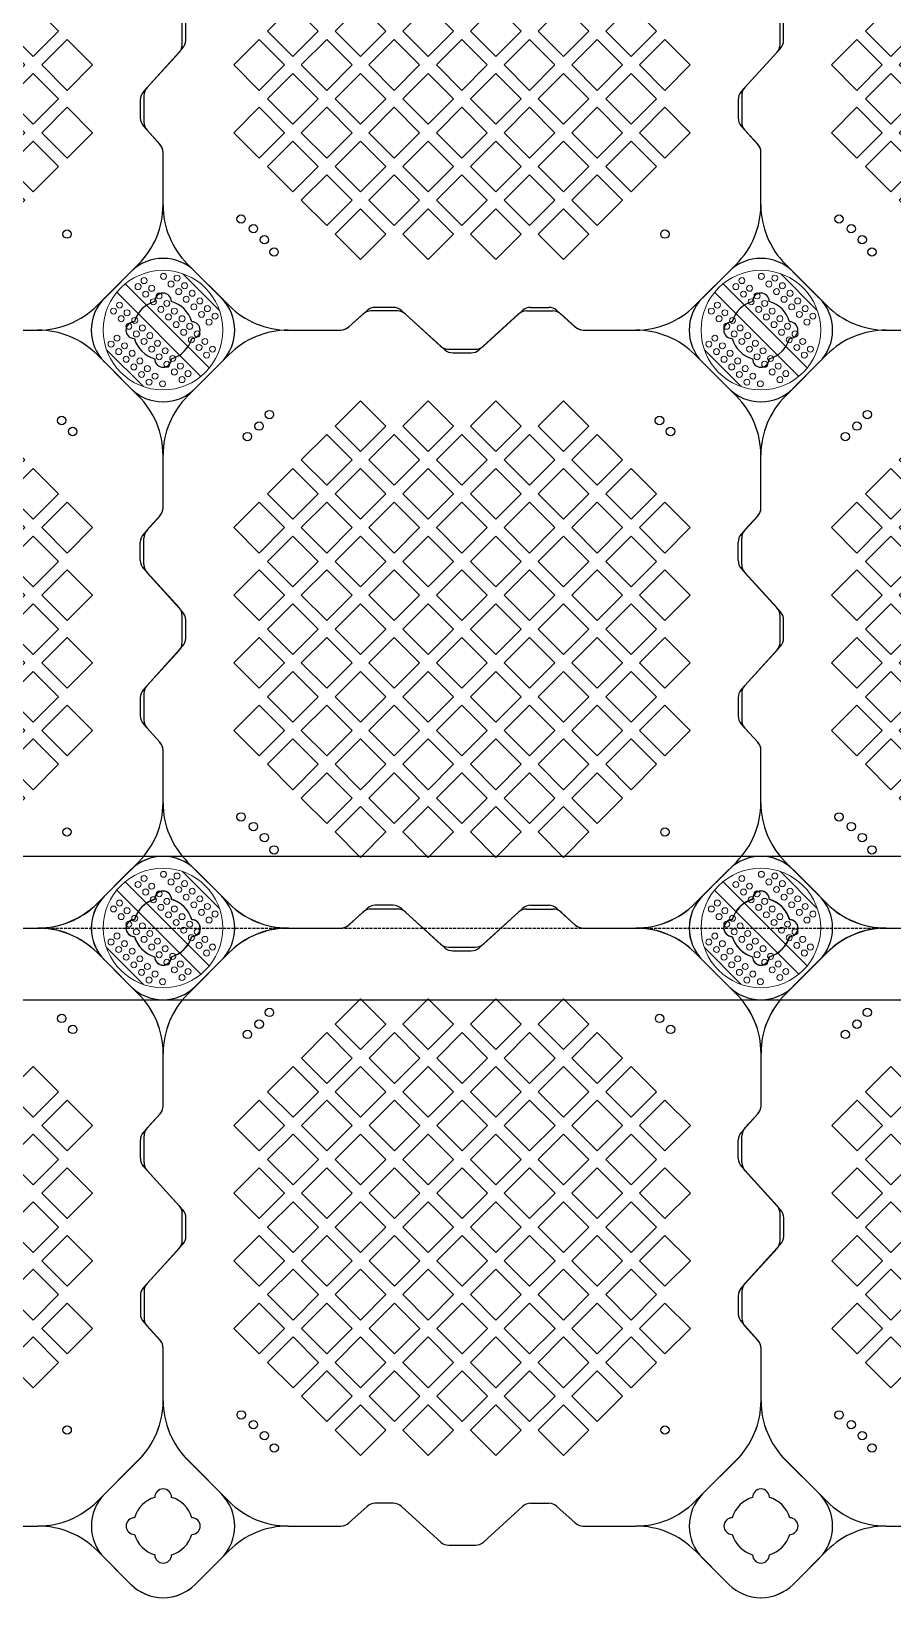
# Model space of a CAD drawing. Header units: millimetres. Extents: x -1612139 to -1260738, y 1141106 to 1536160.
# Drawn here: x -1423250 to -1422530, y 1157087 to 1158397 of the extents above; entities that cross this region are included whole.
import ezdxf

# ---------------------------------------------------------------- set-up
doc = ezdxf.new("R2010")
doc.units = ezdxf.units.MM
doc.header["$LTSCALE"] = 10
doc.linetypes.add('-6_350_HOLE$0$DASH', pattern=[0.35, 0.25, -0.1])
doc.layers.get('0').update_dxf_attribs({"linetype": 'CONTINUOUS'})
doc.layers.add('2维浮筒', color=150, linetype='CONTINUOUS', lineweight=9)
doc.layers.add('苗木图例', color=116, linetype='CONTINUOUS', lineweight=15)
doc.layers.add('面板', color=253, linetype='CONTINUOUS')

# ---------------------------------------------------------------- blocks, each defined once
blk = doc.blocks.new('旗华浮筒')
at = {"layer": '面板'}
for p, q in [((-548.8, 526.9), (-526.9, 548.8)), ((-473.2, 548.8), (-444.8, 520.5)), ((-26.8, 548.8), (-55.2, 520.5)), ((26.9, 548.8), (48.8, 526.9)), ((-332.9, 513.4), (-344.7, 502.6)), ((-303.9, 516), (-326.1, 516)), ((-297.1, 513.4), (-264.4, 483.6)), ((-202.9, 513.4), (-235.6, 483.6)), ((-196.1, 516), (-173.9, 516)), ((-167.1, 513.4), (-155.3, 502.6)), ((-395.4, 500), (-351.5, 500)), ((-148.5, 500), (-104.7, 500)), ((-548.8, 473.2), (-520.5, 444.8)), ((-479.5, 444.8), (-444.8, 479.5)), ((-257.6, 481), (-242.4, 481)), ((-20.5, 444.8), (-55.2, 479.5)), ((48.8, 473.2), (20.5, 444.8)), ((-500, 351.5), (-500, 395.4)), ((0, 351.3), (0, 395.4)), ((-513.4, 332.9), (-502.6, 344.7)), ((-16.4, 329.4), (-2.6, 344.5)), ((-516, 303.9), (-516, 326.1)), ((-19, 307.4), (-19, 322.6)), ((-513.4, 297.1), (-483.6, 264.4)), ((-16.4, 300.6), (13.4, 267.9)), ((-481, 242.4), (-481, 257.6)), ((16, 238.9), (16, 261.1)), ((-513.4, 202.9), (-483.6, 235.6)), ((-16.4, 199.4), (13.4, 232.1)), ((-516, 196.1), (-516, 173.9)), ((-19, 192.6), (-19, 177.4)), ((-16.4, 170.6), (-2.6, 155.5)), ((-513.4, 167.1), (-502.6, 155.3)), ((-500, 104.7), (-500, 148.5)), ((0, 104.7), (0, 148.7)), ((-548.8, 26.8), (-520.5, 55.2)), ((-444.8, 20.5), (-479.5, 55.2)), ((-55.2, 20.5), (-20.5, 55.2)), ((48.8, 26.8), (20.5, 55.2)), ((-329.4, 16.4), (-344.5, 2.6)), ((-307.4, 19), (-322.6, 19)), ((-300.6, 16.4), (-267.9, -13.4)), ((-199.4, 16.4), (-232.1, -13.4)), ((-192.6, 19), (-177.4, 19)), ((-170.6, 16.4), (-155.5, 2.6)), ((-395.4, 0), (-351.3, 0)), ((-148.7, 0), (-104.7, 0)), ((-473.2, -48.8), (-444.8, -20.5)), ((-261.1, -16), (-238.9, -16)), ((-26.8, -48.8), (-55.2, -20.5)), ((-526.9, -48.8), (-548.8, -26.9)), ((48.8, -26.9), (26.9, -48.8))]:
    blk.add_line(p, q, dxfattribs=at)
for points in [[(-334.9, 398.5), (-313.6, 419.7), (-334.9, 440.9), (-356.1, 419.7)], [(-278.3, 398.5), (-257.1, 419.7), (-278.3, 440.9), (-299.5, 419.7)], [(-221.7, 398.5), (-200.5, 419.7), (-221.7, 440.9), (-242.9, 419.7)], [(-165.1, 398.5), (-143.9, 419.7), (-165.1, 440.9), (-186.4, 419.7)], [(-363.1, 370.2), (-341.9, 391.4), (-363.1, 412.6), (-384.4, 391.4)], [(-306.6, 370.2), (-285.4, 391.4), (-306.6, 412.6), (-327.8, 391.4)], [(-250, 370.2), (-228.8, 391.4), (-250, 412.6), (-271.2, 391.4)], [(-193.4, 370.2), (-172.2, 391.4), (-193.4, 412.6), (-214.6, 391.4)], [(-136.9, 370.2), (-115.6, 391.4), (-136.9, 412.6), (-158.1, 391.4)], [(-391.4, 341.9), (-370.2, 363.1), (-391.4, 384.4), (-412.6, 363.1)], [(-334.9, 341.9), (-313.6, 363.1), (-334.9, 384.4), (-356.1, 363.1)], [(-278.3, 341.9), (-257.1, 363.1), (-278.3, 384.4), (-299.5, 363.1)], [(-221.7, 341.9), (-200.5, 363.1), (-221.7, 384.4), (-242.9, 363.1)], [(-165.1, 341.9), (-143.9, 363.1), (-165.1, 384.4), (-186.4, 363.1)], [(-108.6, 341.9), (-87.4, 363.1), (-108.6, 384.4), (-129.8, 363.1)], [(-419.7, 313.6), (-398.5, 334.9), (-419.7, 356.1), (-440.9, 334.9)], [(-363.1, 313.6), (-341.9, 334.9), (-363.1, 356.1), (-384.4, 334.9)], [(-306.6, 313.6), (-285.4, 334.9), (-306.6, 356.1), (-327.8, 334.9)], [(-250, 313.6), (-228.8, 334.9), (-250, 356.1), (-271.2, 334.9)], [(-193.4, 313.6), (-172.2, 334.9), (-193.4, 356.1), (-214.6, 334.9)], [(-136.9, 313.6), (-115.6, 334.9), (-136.9, 356.1), (-158.1, 334.9)], [(-80.3, 313.6), (-59.1, 334.9), (-80.3, 356.1), (-101.5, 334.9)], [(-391.4, 285.4), (-370.2, 306.6), (-391.4, 327.8), (-412.6, 306.6)], [(-334.9, 285.4), (-313.6, 306.6), (-334.9, 327.8), (-356.1, 306.6)], [(-278.3, 285.4), (-257.1, 306.6), (-278.3, 327.8), (-299.5, 306.6)], [(-221.7, 285.4), (-200.5, 306.6), (-221.7, 327.8), (-242.9, 306.6)], [(-165.1, 285.4), (-143.9, 306.6), (-165.1, 327.8), (-186.4, 306.6)], [(-108.6, 285.4), (-87.4, 306.6), (-108.6, 327.8), (-129.8, 306.6)], [(-419.7, 257.1), (-398.5, 278.3), (-419.7, 299.5), (-440.9, 278.3)], [(-363.1, 257.1), (-341.9, 278.3), (-363.1, 299.5), (-384.4, 278.3)], [(-306.6, 257.1), (-285.4, 278.3), (-306.6, 299.5), (-327.8, 278.3)], [(-250, 257.1), (-228.8, 278.3), (-250, 299.5), (-271.2, 278.3)], [(-193.4, 257.1), (-172.2, 278.3), (-193.4, 299.5), (-214.6, 278.3)], [(-136.9, 257.1), (-115.6, 278.3), (-136.9, 299.5), (-158.1, 278.3)], [(-80.3, 257.1), (-59.1, 278.3), (-80.3, 299.5), (-101.5, 278.3)], [(-391.4, 228.8), (-370.2, 250), (-391.4, 271.2), (-412.6, 250)], [(-334.9, 228.8), (-313.6, 250), (-334.9, 271.2), (-356.1, 250)], [(-278.3, 228.8), (-257.1, 250), (-278.3, 271.2), (-299.5, 250)], [(-221.7, 228.8), (-200.5, 250), (-221.7, 271.2), (-242.9, 250)], [(-165.1, 228.8), (-143.9, 250), (-165.1, 271.2), (-186.4, 250)], [(-108.6, 228.8), (-87.4, 250), (-108.6, 271.2), (-129.8, 250)], [(-419.7, 200.5), (-398.5, 221.7), (-419.7, 242.9), (-440.9, 221.7)], [(-363.1, 200.5), (-341.9, 221.7), (-363.1, 242.9), (-384.4, 221.7)], [(-306.6, 200.5), (-285.4, 221.7), (-306.6, 242.9), (-327.8, 221.7)], [(-250, 200.5), (-228.8, 221.7), (-250, 242.9), (-271.2, 221.7)], [(-193.4, 200.5), (-172.2, 221.7), (-193.4, 242.9), (-214.6, 221.7)], [(-136.9, 200.5), (-115.6, 221.7), (-136.9, 242.9), (-158.1, 221.7)], [(-80.3, 200.5), (-59.1, 221.7), (-80.3, 242.9), (-101.5, 221.7)], [(-391.4, 172.2), (-370.2, 193.4), (-391.4, 214.6), (-412.6, 193.4)], [(-334.9, 172.2), (-313.6, 193.4), (-334.9, 214.6), (-356.1, 193.4)], [(-278.3, 172.2), (-257.1, 193.4), (-278.3, 214.6), (-299.5, 193.4)], [(-221.7, 172.2), (-200.5, 193.4), (-221.7, 214.6), (-242.9, 193.4)], [(-165.1, 172.2), (-143.9, 193.4), (-165.1, 214.6), (-186.4, 193.4)], [(-108.6, 172.2), (-87.4, 193.4), (-108.6, 214.6), (-129.8, 193.4)], [(-419.7, 143.9), (-398.5, 165.1), (-419.7, 186.4), (-440.9, 165.1)], [(-363.1, 143.9), (-341.9, 165.1), (-363.1, 186.4), (-384.4, 165.1)], [(-306.6, 143.9), (-285.4, 165.1), (-306.6, 186.4), (-327.8, 165.1)], [(-250, 143.9), (-228.8, 165.1), (-250, 186.4), (-271.2, 165.1)], [(-193.4, 143.9), (-172.2, 165.1), (-193.4, 186.4), (-214.6, 165.1)], [(-136.9, 143.9), (-115.6, 165.1), (-136.9, 186.4), (-158.1, 165.1)], [(-80.3, 143.9), (-59.1, 165.1), (-80.3, 186.4), (-101.5, 165.1)], [(-391.4, 115.6), (-370.2, 136.9), (-391.4, 158.1), (-412.6, 136.9)], [(-334.9, 115.6), (-313.6, 136.9), (-334.9, 158.1), (-356.1, 136.9)], [(-278.3, 115.6), (-257.1, 136.9), (-278.3, 158.1), (-299.5, 136.9)], [(-221.7, 115.6), (-200.5, 136.9), (-221.7, 158.1), (-242.9, 136.9)], [(-165.1, 115.6), (-143.9, 136.9), (-165.1, 158.1), (-186.4, 136.9)], [(-108.6, 115.6), (-87.4, 136.9), (-108.6, 158.1), (-129.8, 136.9)], [(-363.1, 87.4), (-341.9, 108.6), (-363.1, 129.8), (-384.4, 108.6)], [(-306.6, 87.4), (-285.4, 108.6), (-306.6, 129.8), (-327.8, 108.6)], [(-250, 87.4), (-228.8, 108.6), (-250, 129.8), (-271.2, 108.6)], [(-193.4, 87.4), (-172.2, 108.6), (-193.4, 129.8), (-214.6, 108.6)], [(-136.9, 87.4), (-115.6, 108.6), (-136.9, 129.8), (-158.1, 108.6)], [(-334.9, 59.1), (-313.6, 80.3), (-334.9, 101.5), (-356.1, 80.3)], [(-278.3, 59.1), (-257.1, 80.3), (-278.3, 101.5), (-299.5, 80.3)], [(-221.7, 59.1), (-200.5, 80.3), (-221.7, 101.5), (-242.9, 80.3)], [(-165.1, 59.1), (-143.9, 80.3), (-165.1, 101.5), (-186.4, 80.3)]]:
    blk.add_lwpolyline(points, close=True, dxfattribs=at)
for centre in [(-411, 429.4), (-419.7, 419.7), (-84.8, 424.4), (-429.4, 411), (-75.6, 415.2), (-434.7, 92.9), (-424.4, 84.8), (-415.2, 75.6), (-80.3, 80.3), (-407.1, 65.3)]:
    blk.add_circle(centre, 3.5, dxfattribs=at)
for centre, radius, start, end in [((-500, 522), 38, 45, 135), ((0, 522), 38, 45, 135), ((-522, 500), 38, 135, 225), ((-500, 500), 25, 106.2602, 163.7398), ((-500, 524), 7, 0, 180), ((-500, 500), 25, 16.2602, 73.7398), ((0, 500), 25, 106.2602, 163.7398), ((0, 524), 7, 0, 180), ((0, 500), 25, 16.2602, 73.7398), ((22, 500), 38, 315, 45), ((-395.3, 570), 70, 225, 270), ((-326.1, 506), 10, 90, 132.2737), ((-303.9, 506), 10, 47.7263, 90), ((-196.1, 506), 10, 90, 132.2737), ((-173.9, 506), 10, 47.7263, 90), ((-104.7, 570), 70, 270, 315), ((-524, 500), 7, 90, 270), ((-476, 500), 7, 270, 90), ((-395.3, 430), 70, 90, 135), ((-351.5, 510), 10, 270, 312.2737), ((-148.5, 510), 10, 227.7263, 270), ((-104.7, 430), 70, 45, 90), ((-24, 500), 7, 90, 270), ((24, 500), 7, 270, 90), ((-500, 500), 25, 196.2602, 253.7398), ((-500, 500), 25, 286.2602, 343.7398), ((0, 500), 25, 196.2602, 253.7398), ((0, 500), 25, 286.2602, 343.7398), ((-500, 476), 7, 180, 0), ((-257.6, 491), 10, 227.7263, 270), ((-242.4, 491), 10, 270, 312.2737), ((0, 476), 7, 180, 0), ((-570, 395.3), 70, 0, 45), ((-430, 395.3), 70, 135, 180), ((-70, 395.3), 70, 0, 45), ((70, 395.3), 70, 135, 180), ((-510, 351.5), 10, 317.7263, 0), ((-10, 351.3), 10, 317.7263, 0), ((-506, 326.1), 10, 137.7263, 180), ((-9, 322.6), 10, 137.7263, 180), ((-506, 303.9), 10, 180, 222.2737), ((-9, 307.4), 10, 180, 222.2737), ((-491, 257.6), 10, 0, 42.2737), ((6, 261.1), 10, 0, 42.2737), ((-491, 242.4), 10, 317.7263, 0), ((6, 238.9), 10, 317.7263, 0), ((-506, 196.1), 10, 137.7263, 180), ((-9, 192.6), 10, 137.7263, 180), ((-506, 173.9), 10, 180, 222.2737), ((-9, 177.4), 10, 180, 222.2737), ((-510, 148.5), 10, 0, 42.2737), ((-10, 148.7), 10, 0, 42.2737), ((-570, 104.7), 70, 315, 0), ((-430, 104.7), 70, 180, 225), ((-70, 104.7), 70, 315, 0), ((70, 104.7), 70, 180, 225), ((-522, 0), 38, 135, 225), ((-500, 24), 7, 0, 180), ((0, 24), 7, 0, 180), ((22, 0), 38, 315, 45), ((-500, 0), 25, 106.2602, 163.7398), ((-500, 0), 25, 16.2602, 73.7398), ((-395.3, 70), 70, 225, 270), ((-322.6, 9), 10, 90, 132.2737), ((-307.4, 9), 10, 47.7263, 90), ((-192.6, 9), 10, 90, 132.2737), ((-177.4, 9), 10, 47.7263, 90), ((-104.7, 70), 70, 270, 315), ((0, 0), 25, 106.2602, 163.7398), ((0, 0), 25, 16.2602, 73.7398), ((-524, 0), 7, 90, 270), ((-476, 0), 7, 270, 90), ((-395.3, -70), 70, 90, 135), ((-351.3, 10), 10, 270, 312.2737), ((-148.7, 10), 10, 227.7263, 270), ((-104.7, -70), 70, 45, 90), ((-24, 0), 7, 90, 270), ((24, 0), 7, 270, 90), ((-500, 0), 25, 196.2602, 253.7398), ((-500, 0), 25, 286.2602, 343.7398), ((0, 0), 25, 196.2602, 253.7398), ((0, 0), 25, 286.2602, 343.7398), ((-500, -24), 7, 180, 0), ((-261.1, -6), 10, 227.7263, 270), ((-238.9, -6), 10, 270, 312.2737), ((0, -24), 7, 180, 0), ((-500, -22), 38, 225, 315), ((0, -22), 38, 225, 315)]:
    blk.add_arc(centre, radius, start, end, dxfattribs=at)
blk = doc.blocks.new('getr')
at = {"layer": '面板'}
for p, q in [((48316.2, -33155), (48287.9, -33183.4)), ((48294.2, -33177), (48316.2, -33155)), ((48369.9, -33155), (48398.2, -33183.4)), ((48370, -33155), (48391.9, -33177)), ((48816.2, -33155), (48787.9, -33183.4)), ((48794.2, -33177), (48816.2, -33155)), ((48869.9, -33155), (48898.2, -33183.4)), ((48870, -33155), (48891.9, -33177)), ((48510.2, -33190.5), (48498.3, -33201.3)), ((48539.2, -33187.9), (48516.9, -33187.9)), ((48545.9, -33190.5), (48578.7, -33220.3)), ((48640.2, -33190.5), (48607.4, -33220.3)), ((48646.9, -33187.9), (48669.2, -33187.9)), ((48675.9, -33190.5), (48687.8, -33201.3)), ((48194.5, -33203.9), (48238.3, -33203.9)), ((48447.7, -33203.9), (48491.6, -33203.9)), ((48694.5, -33203.9), (48738.3, -33203.9)), ((48947.7, -33203.9), (48991.6, -33203.9)), ((48322.6, -33259.1), (48287.8, -33224.4)), ((48294.2, -33230.7), (48322.6, -33259)), ((48363.6, -33259.1), (48398.3, -33224.4)), ((48391.9, -33230.7), (48363.6, -33259)), ((48585.4, -33222.9), (48600.7, -33222.9)), ((48822.6, -33259.1), (48787.8, -33224.4)), ((48794.2, -33230.7), (48822.6, -33259)), ((48863.6, -33259.1), (48898.3, -33224.4)), ((48891.9, -33230.7), (48863.6, -33259)), ((48343.1, -33352.6), (48343.1, -33308.5)), ((48343.1, -33352.4), (48343.1, -33308.5)), ((48843.1, -33352.6), (48843.1, -33308.5)), ((48843.1, -33352.4), (48843.1, -33308.5)), ((48326.7, -33374.5), (48340.5, -33359.3)), ((48329.7, -33371), (48340.5, -33359.1)), ((48826.7, -33374.5), (48840.5, -33359.3)), ((48829.7, -33371), (48840.5, -33359.1)), ((48324.1, -33396.5), (48324.1, -33381.2)), ((48327.1, -33400), (48327.1, -33377.7)), ((48824.1, -33396.5), (48824.1, -33381.2)), ((48827.1, -33400), (48827.1, -33377.7)), ((48326.7, -33403.2), (48356.5, -33436)), ((48329.7, -33406.7), (48359.5, -33439.5)), ((48826.7, -33403.2), (48856.5, -33436)), ((48829.7, -33406.7), (48859.5, -33439.5)), ((48359.1, -33465), (48359.1, -33442.7)), ((48362.1, -33461.5), (48362.1, -33446.2)), ((48859.1, -33465), (48859.1, -33442.7)), ((48862.1, -33461.5), (48862.1, -33446.2)), ((48326.7, -33504.5), (48356.5, -33471.7)), ((48329.7, -33501), (48359.5, -33468.2)), ((48826.7, -33504.5), (48856.5, -33471.7)), ((48829.7, -33501), (48859.5, -33468.2)), ((48324.1, -33511.2), (48324.1, -33526.5)), ((48327.1, -33507.7), (48327.1, -33530)), ((48824.1, -33511.2), (48824.1, -33526.5)), ((48827.1, -33507.7), (48827.1, -33530)), ((48326.7, -33533.2), (48340.5, -33548.4)), ((48329.7, -33536.7), (48340.5, -33548.6)), ((48826.7, -33533.2), (48840.5, -33548.4)), ((48829.7, -33536.7), (48840.5, -33548.6)), ((48343.1, -33599.1), (48343.1, -33555.1)), ((48343.1, -33599.1), (48343.1, -33555.3)), ((48843.1, -33599.1), (48843.1, -33555.1)), ((48843.1, -33599.1), (48843.1, -33555.3)), ((48287.8, -33683.4), (48322.6, -33648.6)), ((48294.2, -33677), (48322.6, -33648.7)), ((48398.3, -33683.4), (48363.6, -33648.6)), ((48391.9, -33677), (48363.6, -33648.7)), ((48787.8, -33683.4), (48822.6, -33648.6)), ((48794.2, -33677), (48822.6, -33648.7)), ((48898.3, -33683.4), (48863.6, -33648.6)), ((48891.9, -33677), (48863.6, -33648.7)), ((48513.7, -33687.5), (48498.5, -33701.3)), ((48535.7, -33684.9), (48520.4, -33684.9)), ((48542.4, -33687.5), (48575.2, -33717.3)), ((48643.7, -33687.5), (48610.9, -33717.3)), ((48650.4, -33684.9), (48665.7, -33684.9)), ((48672.4, -33687.5), (48687.6, -33701.3)), ((48194.3, -33703.9), (48238.3, -33703.9)), ((48447.7, -33703.9), (48491.8, -33703.9)), ((48694.3, -33703.9), (48738.3, -33703.9)), ((48947.7, -33703.9), (48991.8, -33703.9)), ((48316.2, -33752.7), (48287.9, -33724.4)), ((48369.9, -33752.7), (48398.2, -33724.4)), ((48581.9, -33719.9), (48604.2, -33719.9)), ((48816.2, -33752.7), (48787.9, -33724.4)), ((48869.9, -33752.7), (48898.2, -33724.4)), ((48316.2, -33752.7), (48294.2, -33730.8)), ((48391.9, -33730.8), (48370, -33752.7)), ((48816.2, -33752.7), (48794.2, -33730.8)), ((48891.9, -33730.8), (48870, -33752.7))]:
    blk.add_line(p, q, dxfattribs=at)
for points in [[(48508.2, -33305.4), (48529.4, -33284.2), (48508.2, -33263), (48487, -33284.2)], [(48564.8, -33305.4), (48586, -33284.2), (48564.8, -33263), (48543.6, -33284.2)], [(48621.4, -33305.4), (48642.6, -33284.2), (48621.4, -33263), (48600.1, -33284.2)], [(48677.9, -33305.4), (48699.1, -33284.2), (48677.9, -33263), (48656.7, -33284.2)], [(48479.9, -33333.7), (48501.2, -33312.5), (48479.9, -33291.2), (48458.7, -33312.5)], [(48536.5, -33333.7), (48557.7, -33312.5), (48536.5, -33291.2), (48515.3, -33312.5)], [(48593.1, -33333.7), (48614.3, -33312.5), (48593.1, -33291.2), (48571.9, -33312.5)], [(48649.6, -33333.7), (48670.9, -33312.5), (48649.6, -33291.2), (48628.4, -33312.5)], [(48706.2, -33333.7), (48727.4, -33312.5), (48706.2, -33291.2), (48685, -33312.5)], [(48234.5, -33361.9), (48255.7, -33340.7), (48234.5, -33319.5), (48213.3, -33340.7)], [(48451.7, -33361.9), (48472.9, -33340.7), (48451.7, -33319.5), (48430.4, -33340.7)], [(48508.2, -33361.9), (48529.4, -33340.7), (48508.2, -33319.5), (48487, -33340.7)], [(48564.8, -33361.9), (48586, -33340.7), (48564.8, -33319.5), (48543.6, -33340.7)], [(48621.4, -33361.9), (48642.6, -33340.7), (48621.4, -33319.5), (48600.1, -33340.7)], [(48677.9, -33361.9), (48699.1, -33340.7), (48677.9, -33319.5), (48656.7, -33340.7)], [(48734.5, -33361.9), (48755.7, -33340.7), (48734.5, -33319.5), (48713.3, -33340.7)], [(48951.7, -33361.9), (48972.9, -33340.7), (48951.7, -33319.5), (48930.4, -33340.7)], [(48262.8, -33390.2), (48284, -33369), (48262.8, -33347.8), (48241.6, -33369)], [(48423.4, -33390.2), (48444.6, -33369), (48423.4, -33347.8), (48402.2, -33369)], [(48479.9, -33390.2), (48501.2, -33369), (48479.9, -33347.8), (48458.7, -33369)], [(48536.5, -33390.2), (48557.7, -33369), (48536.5, -33347.8), (48515.3, -33369)], [(48593.1, -33390.2), (48614.3, -33369), (48593.1, -33347.8), (48571.9, -33369)], [(48649.6, -33390.2), (48670.9, -33369), (48649.6, -33347.8), (48628.4, -33369)], [(48706.2, -33390.2), (48727.4, -33369), (48706.2, -33347.8), (48685, -33369)], [(48762.8, -33390.2), (48784, -33369), (48762.8, -33347.8), (48741.6, -33369)], [(48923.4, -33390.2), (48944.6, -33369), (48923.4, -33347.8), (48902.2, -33369)], [(48234.5, -33418.5), (48255.7, -33397.3), (48234.5, -33376.1), (48213.3, -33397.3)], [(48451.7, -33418.5), (48472.9, -33397.3), (48451.7, -33376.1), (48430.4, -33397.3)], [(48508.2, -33418.5), (48529.4, -33397.3), (48508.2, -33376.1), (48487, -33397.3)], [(48564.8, -33418.5), (48586, -33397.3), (48564.8, -33376.1), (48543.6, -33397.3)], [(48621.4, -33418.5), (48642.6, -33397.3), (48621.4, -33376.1), (48600.1, -33397.3)], [(48677.9, -33418.5), (48699.1, -33397.3), (48677.9, -33376.1), (48656.7, -33397.3)], [(48734.5, -33418.5), (48755.7, -33397.3), (48734.5, -33376.1), (48713.3, -33397.3)], [(48951.7, -33418.5), (48972.9, -33397.3), (48951.7, -33376.1), (48930.4, -33397.3)], [(48262.8, -33446.8), (48284, -33425.6), (48262.8, -33404.4), (48241.6, -33425.6)], [(48423.4, -33446.8), (48444.6, -33425.6), (48423.4, -33404.4), (48402.2, -33425.6)], [(48479.9, -33446.8), (48501.2, -33425.6), (48479.9, -33404.4), (48458.7, -33425.6)], [(48536.5, -33446.8), (48557.7, -33425.6), (48536.5, -33404.4), (48515.3, -33425.6)], [(48593.1, -33446.8), (48614.3, -33425.6), (48593.1, -33404.4), (48571.9, -33425.6)], [(48649.6, -33446.8), (48670.9, -33425.6), (48649.6, -33404.4), (48628.4, -33425.6)], [(48706.2, -33446.8), (48727.4, -33425.6), (48706.2, -33404.4), (48685, -33425.6)], [(48762.8, -33446.8), (48784, -33425.6), (48762.8, -33404.4), (48741.6, -33425.6)], [(48923.4, -33446.8), (48944.6, -33425.6), (48923.4, -33404.4), (48902.2, -33425.6)], [(48234.5, -33475.1), (48255.7, -33453.9), (48234.5, -33432.7), (48213.3, -33453.9)], [(48451.7, -33475.1), (48472.9, -33453.9), (48451.7, -33432.7), (48430.4, -33453.9)], [(48508.2, -33475.1), (48529.4, -33453.9), (48508.2, -33432.7), (48487, -33453.9)], [(48564.8, -33475.1), (48586, -33453.9), (48564.8, -33432.7), (48543.6, -33453.9)], [(48621.4, -33475.1), (48642.6, -33453.9), (48621.4, -33432.7), (48600.1, -33453.9)], [(48677.9, -33475.1), (48699.1, -33453.9), (48677.9, -33432.7), (48656.7, -33453.9)], [(48734.5, -33475.1), (48755.7, -33453.9), (48734.5, -33432.7), (48713.3, -33453.9)], [(48951.7, -33475.1), (48972.9, -33453.9), (48951.7, -33432.7), (48930.4, -33453.9)], [(48262.8, -33503.4), (48284, -33482.2), (48262.8, -33460.9), (48241.6, -33482.2)], [(48423.4, -33503.4), (48444.6, -33482.2), (48423.4, -33460.9), (48402.2, -33482.2)], [(48479.9, -33503.4), (48501.2, -33482.2), (48479.9, -33460.9), (48458.7, -33482.2)], [(48536.5, -33503.4), (48557.7, -33482.2), (48536.5, -33460.9), (48515.3, -33482.2)], [(48593.1, -33503.4), (48614.3, -33482.2), (48593.1, -33460.9), (48571.9, -33482.2)], [(48649.6, -33503.4), (48670.9, -33482.2), (48649.6, -33460.9), (48628.4, -33482.2)], [(48706.2, -33503.4), (48727.4, -33482.2), (48706.2, -33460.9), (48685, -33482.2)], [(48762.8, -33503.4), (48784, -33482.2), (48762.8, -33460.9), (48741.6, -33482.2)], [(48923.4, -33503.4), (48944.6, -33482.2), (48923.4, -33460.9), (48902.2, -33482.2)], [(48234.5, -33531.7), (48255.7, -33510.4), (48234.5, -33489.2), (48213.3, -33510.4)], [(48451.7, -33531.7), (48472.9, -33510.4), (48451.7, -33489.2), (48430.4, -33510.4)], [(48508.2, -33531.7), (48529.4, -33510.4), (48508.2, -33489.2), (48487, -33510.4)], [(48564.8, -33531.7), (48586, -33510.4), (48564.8, -33489.2), (48543.6, -33510.4)], [(48621.4, -33531.7), (48642.6, -33510.4), (48621.4, -33489.2), (48600.1, -33510.4)], [(48677.9, -33531.7), (48699.1, -33510.4), (48677.9, -33489.2), (48656.7, -33510.4)], [(48734.5, -33531.7), (48755.7, -33510.4), (48734.5, -33489.2), (48713.3, -33510.4)], [(48951.7, -33531.7), (48972.9, -33510.4), (48951.7, -33489.2), (48930.4, -33510.4)], [(48262.8, -33559.9), (48284, -33538.7), (48262.8, -33517.5), (48241.6, -33538.7)], [(48423.4, -33559.9), (48444.6, -33538.7), (48423.4, -33517.5), (48402.2, -33538.7)], [(48479.9, -33559.9), (48501.2, -33538.7), (48479.9, -33517.5), (48458.7, -33538.7)], [(48536.5, -33559.9), (48557.7, -33538.7), (48536.5, -33517.5), (48515.3, -33538.7)], [(48593.1, -33559.9), (48614.3, -33538.7), (48593.1, -33517.5), (48571.9, -33538.7)], [(48649.6, -33559.9), (48670.9, -33538.7), (48649.6, -33517.5), (48628.4, -33538.7)], [(48706.2, -33559.9), (48727.4, -33538.7), (48706.2, -33517.5), (48685, -33538.7)], [(48762.8, -33559.9), (48784, -33538.7), (48762.8, -33517.5), (48741.6, -33538.7)], [(48923.4, -33559.9), (48944.6, -33538.7), (48923.4, -33517.5), (48902.2, -33538.7)], [(48234.5, -33588.2), (48255.7, -33567), (48234.5, -33545.8), (48213.3, -33567)], [(48451.7, -33588.2), (48472.9, -33567), (48451.7, -33545.8), (48430.4, -33567)], [(48508.2, -33588.2), (48529.4, -33567), (48508.2, -33545.8), (48487, -33567)], [(48564.8, -33588.2), (48586, -33567), (48564.8, -33545.8), (48543.6, -33567)], [(48621.4, -33588.2), (48642.6, -33567), (48621.4, -33545.8), (48600.1, -33567)], [(48677.9, -33588.2), (48699.1, -33567), (48677.9, -33545.8), (48656.7, -33567)], [(48734.5, -33588.2), (48755.7, -33567), (48734.5, -33545.8), (48713.3, -33567)], [(48951.7, -33588.2), (48972.9, -33567), (48951.7, -33545.8), (48930.4, -33567)], [(48479.9, -33616.5), (48501.2, -33595.3), (48479.9, -33574.1), (48458.7, -33595.3)], [(48536.5, -33616.5), (48557.7, -33595.3), (48536.5, -33574.1), (48515.3, -33595.3)], [(48593.1, -33616.5), (48614.3, -33595.3), (48593.1, -33574.1), (48571.9, -33595.3)], [(48649.6, -33616.5), (48670.9, -33595.3), (48649.6, -33574.1), (48628.4, -33595.3)], [(48706.2, -33616.5), (48727.4, -33595.3), (48706.2, -33574.1), (48685, -33595.3)], [(48508.2, -33644.8), (48529.4, -33623.6), (48508.2, -33602.4), (48487, -33623.6)], [(48564.8, -33644.8), (48586, -33623.6), (48564.8, -33602.4), (48543.6, -33623.6)], [(48621.4, -33644.8), (48642.6, -33623.6), (48621.4, -33602.4), (48600.1, -33623.6)], [(48677.9, -33644.8), (48699.1, -33623.6), (48677.9, -33602.4), (48656.7, -33623.6)]]:
    blk.add_lwpolyline(points, close=True, dxfattribs=at)
for centre in [(48258.3, -33279.4), (48423.4, -33284.2), (48432, -33274.4), (48758.3, -33279.4), (48923.4, -33284.2), (48932, -33274.4), (48267.5, -33288.6), (48413.6, -33292.8), (48767.5, -33288.6), (48913.6, -33292.8), (48408.4, -33611), (48908.4, -33611), (48262.8, -33623.6), (48418.6, -33619.1), (48762.8, -33623.6), (48918.6, -33619.1), (48427.8, -33628.3), (48436, -33638.6), (48927.8, -33628.3), (48936, -33638.6)]:
    blk.add_circle(centre, 3.5, dxfattribs=at)
for centre, radius, start, end in [((48343.1, -33181.9), 38, 45, 135), ((48343, -33181.9), 38, 45, 135), ((48843.1, -33181.9), 38, 45, 135), ((48843, -33181.9), 38, 45, 135), ((48321.1, -33203.8), 38, 135, 225), ((48343.1, -33179.9), 7, 0, 180), ((48343.1, -33179.9), 7, 0, 180), ((48365, -33203.8), 38, 315, 45), ((48821.1, -33203.8), 38, 135, 225), ((48843.1, -33179.9), 7, 0, 180), ((48843.1, -33179.9), 7, 0, 180), ((48865, -33203.8), 38, 315, 45), ((48238.4, -33133.9), 70, 270, 315), ((48343.1, -33203.9), 25, 106.2602, 163.7398), ((48343.1, -33203.9), 25, 106.2602, 163.7398), ((48343.1, -33203.9), 25, 16.2602, 73.7398), ((48343.1, -33203.9), 25, 16.2602, 73.7398), ((48447.7, -33133.9), 70, 225, 270), ((48516.9, -33197.9), 10, 90, 132.2737), ((48539.2, -33197.9), 10, 47.7263, 90), ((48646.9, -33197.9), 10, 90, 132.2737), ((48669.2, -33197.9), 10, 47.7263, 90), ((48738.4, -33133.9), 70, 270, 315), ((48843.1, -33203.9), 25, 106.2602, 163.7398), ((48843.1, -33203.9), 25, 106.2602, 163.7398), ((48843.1, -33203.9), 25, 16.2602, 73.7398), ((48843.1, -33203.9), 25, 16.2602, 73.7398), ((48947.7, -33133.9), 70, 225, 270), ((48238.3, -33273.9), 70, 45, 90), ((48319.1, -33203.9), 7, 90, 270), ((48319.1, -33203.9), 7, 90, 270), ((48367.1, -33203.9), 7, 270, 90), ((48367.1, -33203.9), 7, 270, 90), ((48447.8, -33273.9), 70, 90, 135), ((48491.6, -33193.9), 10, 270, 312.2737), ((48694.5, -33193.9), 10, 227.7263, 270), ((48738.3, -33273.9), 70, 45, 90), ((48819.1, -33203.9), 7, 90, 270), ((48819.1, -33203.9), 7, 90, 270), ((48867.1, -33203.9), 7, 270, 90), ((48867.1, -33203.9), 7, 270, 90), ((48947.8, -33273.9), 70, 90, 135), ((48343.1, -33203.9), 25, 196.2602, 253.7398), ((48343.1, -33203.9), 25, 196.2602, 253.7398), ((48343.1, -33203.9), 25, 286.2602, 343.7398), ((48343.1, -33203.9), 25, 286.2602, 343.7398), ((48843.1, -33203.9), 25, 196.2602, 253.7398), ((48843.1, -33203.9), 25, 196.2602, 253.7398), ((48843.1, -33203.9), 25, 286.2602, 343.7398), ((48843.1, -33203.9), 25, 286.2602, 343.7398), ((48343.1, -33227.9), 7, 180, 0), ((48343.1, -33227.9), 7, 180, 0), ((48585.4, -33212.9), 10, 227.7263, 270), ((48600.7, -33212.9), 10, 270, 312.2737), ((48843.1, -33227.9), 7, 180, 0), ((48843.1, -33227.9), 7, 180, 0), ((48273.1, -33308.5), 70, 0, 45), ((48273.1, -33308.6), 70, 0, 45), ((48413.1, -33308.5), 70, 135, 180), ((48413.1, -33308.6), 70, 135, 180), ((48773.1, -33308.5), 70, 0, 45), ((48773.1, -33308.6), 70, 0, 45), ((48913.1, -33308.5), 70, 135, 180), ((48913.1, -33308.6), 70, 135, 180), ((48333.1, -33352.4), 10, 317.7263, 0), ((48333.1, -33352.6), 10, 317.7263, 0), ((48833.1, -33352.4), 10, 317.7263, 0), ((48833.1, -33352.6), 10, 317.7263, 0), ((48334.1, -33381.2), 10, 137.7263, 180), ((48337.1, -33377.7), 10, 137.7263, 180), ((48834.1, -33381.2), 10, 137.7263, 180), ((48837.1, -33377.7), 10, 137.7263, 180), ((48334.1, -33396.5), 10, 180, 222.2737), ((48337.1, -33400), 10, 180, 222.2737), ((48834.1, -33396.5), 10, 180, 222.2737), ((48837.1, -33400), 10, 180, 222.2737), ((48349.1, -33442.7), 10, 0, 42.2737), ((48352.1, -33446.2), 10, 0, 42.2737), ((48849.1, -33442.7), 10, 0, 42.2737), ((48852.1, -33446.2), 10, 0, 42.2737), ((48349.1, -33465), 10, 317.7263, 0), ((48352.1, -33461.5), 10, 317.7263, 0), ((48849.1, -33465), 10, 317.7263, 0), ((48852.1, -33461.5), 10, 317.7263, 0), ((48334.1, -33511.2), 10, 137.7263, 180), ((48337.1, -33507.7), 10, 137.7263, 180), ((48834.1, -33511.2), 10, 137.7263, 180), ((48837.1, -33507.7), 10, 137.7263, 180), ((48334.1, -33526.5), 10, 180, 222.2737), ((48337.1, -33530), 10, 180, 222.2737), ((48834.1, -33526.5), 10, 180, 222.2737), ((48837.1, -33530), 10, 180, 222.2737), ((48333.1, -33555.1), 10, 0, 42.2737), ((48333.1, -33555.3), 10, 0, 42.2737), ((48833.1, -33555.1), 10, 0, 42.2737), ((48833.1, -33555.3), 10, 0, 42.2737), ((48273.1, -33599.1), 70, 315, 0), ((48273.1, -33599.2), 70, 315, 0), ((48413.1, -33599.1), 70, 180, 225), ((48413.1, -33599.2), 70, 180, 225), ((48773.1, -33599.1), 70, 315, 0), ((48773.1, -33599.2), 70, 315, 0), ((48913.1, -33599.1), 70, 180, 225), ((48913.1, -33599.2), 70, 180, 225), ((48343.1, -33679.9), 7, 0, 180), ((48343.1, -33679.9), 7, 0, 180), ((48843.1, -33679.9), 7, 0, 180), ((48843.1, -33679.9), 7, 0, 180), ((48238.3, -33633.9), 70, 270, 315), ((48321.1, -33703.9), 38, 135, 225), ((48343.1, -33703.9), 25, 106.2602, 163.7398), ((48343.1, -33703.9), 25, 106.2602, 163.7398), ((48343.1, -33703.9), 25, 16.2602, 73.7398), ((48343.1, -33703.9), 25, 16.2602, 73.7398), ((48365, -33703.9), 38, 315, 45), ((48447.8, -33633.9), 70, 225, 270), ((48520.4, -33694.9), 10, 90, 132.2737), ((48535.7, -33694.9), 10, 47.7263, 90), ((48650.4, -33694.9), 10, 90, 132.2737), ((48665.7, -33694.9), 10, 47.7263, 90), ((48738.3, -33633.9), 70, 270, 315), ((48821.1, -33703.9), 38, 135, 225), ((48843.1, -33703.9), 25, 106.2602, 163.7398), ((48843.1, -33703.9), 25, 106.2602, 163.7398), ((48843.1, -33703.9), 25, 16.2602, 73.7398), ((48843.1, -33703.9), 25, 16.2602, 73.7398), ((48865, -33703.9), 38, 315, 45), ((48947.8, -33633.9), 70, 225, 270), ((48319.1, -33703.9), 7, 90, 270), ((48319.1, -33703.9), 7, 90, 270), ((48367.1, -33703.9), 7, 270, 90), ((48367.1, -33703.9), 7, 270, 90), ((48491.8, -33693.9), 10, 270, 312.2737), ((48694.3, -33693.9), 10, 227.7263, 270), ((48819.1, -33703.9), 7, 90, 270), ((48819.1, -33703.9), 7, 90, 270), ((48867.1, -33703.9), 7, 270, 90), ((48867.1, -33703.9), 7, 270, 90), ((48238.4, -33773.9), 70, 45, 90), ((48343.1, -33703.9), 25, 196.2602, 253.7398), ((48343.1, -33703.9), 25, 196.2602, 253.7398), ((48343.1, -33703.9), 25, 286.2602, 343.7398), ((48343.1, -33703.9), 25, 286.2602, 343.7398), ((48447.7, -33773.9), 70, 90, 135), ((48738.4, -33773.9), 70, 45, 90), ((48843.1, -33703.9), 25, 196.2602, 253.7398), ((48843.1, -33703.9), 25, 196.2602, 253.7398), ((48843.1, -33703.9), 25, 286.2602, 343.7398), ((48843.1, -33703.9), 25, 286.2602, 343.7398), ((48947.7, -33773.9), 70, 90, 135), ((48343.1, -33727.9), 7, 180, 0), ((48343.1, -33727.9), 7, 180, 0), ((48581.9, -33709.9), 10, 227.7263, 270), ((48604.2, -33709.9), 10, 270, 312.2737), ((48843.1, -33727.9), 7, 180, 0), ((48843.1, -33727.9), 7, 180, 0), ((48343.1, -33725.8), 38, 225, 315), ((48343, -33725.8), 38, 225, 315), ((48843.1, -33725.8), 38, 225, 315), ((48843, -33725.8), 38, 225, 315)]:
    blk.add_arc(centre, radius, start, end, dxfattribs=at)
blk = doc.blocks.new('ds')
at = {"color": 251, "lineweight": 5}
for p, q in [((47.2, 16.4), (16.4, 47.2)), ((31.6, -38.7), (-38.7, 31.6)), ((38.7, -31.6), (-31.6, 38.7)), ((-16.4, -47.2), (-47.2, -16.4))]:
    blk.add_line(p, q, dxfattribs=at)
for centre, radius in [((0, 0), 50), ((-15.9, 41.4), 2.5), ((0.4, 44.9), 2.5), ((6.7, 38.5), 2.5), ((11.7, 43.5), 2.5), ((18, 37.1), 2.5), ((-20.9, 36.4), 2.5), ((-14.5, 30.1), 2.5), ((-9.5, 35), 2.5), ((-3.2, 28.6), 2.5), ((13.1, 32.2), 2.5), ((19.4, 25.8), 2.5), ((24.4, 30.8), 2.5), ((30.8, 24.4), 2.5), ((-41.4, 15.9), 2.5), ((-36.4, 20.9), 2.5), ((-30.1, 14.5), 2.5), ((-8.1, 23.7), 2.5), ((-1.8, 17.3), 2.5), ((3.2, 22.3), 2.5), ((4.6, 11), 2.5), ((9.5, 15.9), 2.5), ((25.8, 19.4), 2.5), ((32.2, 13.1), 2.5), ((37.1, 18), 2.5), ((43.5, 11.7), 2.5), ((-35, 9.5), 2.5), ((-28.6, 3.2), 2.5), ((-23.7, 8.1), 2.5), ((-17.3, 1.8), 2.5), ((11, 4.6), 2.5), ((15.9, 9.5), 2.5), ((17.3, -1.8), 2.5), ((22.3, 3.2), 2.5), ((38.5, 6.7), 2.5), ((-43.5, -11.7), 2.5), ((-38.5, -6.7), 2.5), ((-32.2, -13.1), 2.5), ((-22.3, -3.2), 2.5), ((-15.9, -9.5), 2.5), ((-11, -4.6), 2.5), ((-4.6, -11), 2.5), ((23.7, -8.1), 2.5), ((28.6, -3.2), 2.5), ((30.1, -14.5), 2.5), ((35, -9.5), 2.5), ((-37.1, -18), 2.5), ((-30.8, -24.4), 2.5), ((-25.8, -19.4), 2.5), ((-19.4, -25.8), 2.5), ((-9.5, -15.9), 2.5), ((-3.2, -22.3), 2.5), ((1.8, -17.3), 2.5), ((3.2, -28.6), 2.5), ((8.1, -23.7), 2.5), ((36.4, -20.9), 2.5), ((41.4, -15.9), 2.5), ((-24.4, -30.8), 2.5), ((-18, -37.1), 2.5), ((-13.1, -32.2), 2.5), ((-6.7, -38.5), 2.5), ((9.5, -35), 2.5), ((14.5, -30.1), 2.5), ((15.9, -41.4), 2.5), ((20.9, -36.4), 2.5), ((-11.7, -43.5), 2.5), ((-0.4, -44.9), 2.5)]:
    blk.add_circle(centre, radius, dxfattribs=at)
blk = doc.blocks.new('*U158')
at = {"layer": '苗木图例'}
for p in [(0, -250), (0, -250), (0, -750), (0, -750)]:
    blk.add_blockref('ds', p, dxfattribs=at)
blk = doc.blocks.new('*U159')
at = {"color": 0, "linetype": 'ByBlock', "lineweight": -2, "transparency": 16777216}
for p in [(3000, 0), (3500, 0)]:
    blk.add_blockref('*U158', p, dxfattribs=at)
blk = doc.blocks.new('PMTLG')
at = {"color": 6}
for p, q in [((-5534, 60), (70.1, 60)), ((-5534, -60), (70.1, -60))]:
    blk.add_line(p, q, dxfattribs=at)
at = {"color": 6, "linetype": '-6_350_HOLE$0$DASH'}
blk.add_line((-5534, 0), (70.1, 0), dxfattribs=at)

msp = doc.modelspace()

# ---------------------------------------------------------------- block references
for name, p in [('*U159', (-1426140, 1158396.9)), ('PMTLG', (-1421181.8, 1157646.9)), ('getr', (-1471483, 1190850.7))]:
    msp.add_blockref(name, p)
at = {"layer": '2维浮筒'}
for p in [(-1423140, 1158146.9), (-1422640, 1158146.9), (-1422140, 1158146.9), (-1423140, 1157646.9), (-1422640, 1157646.9), (-1422140, 1157646.9)]:
    msp.add_blockref('旗华浮筒', p, dxfattribs=at)

doc.saveas('drawing.dxf')
